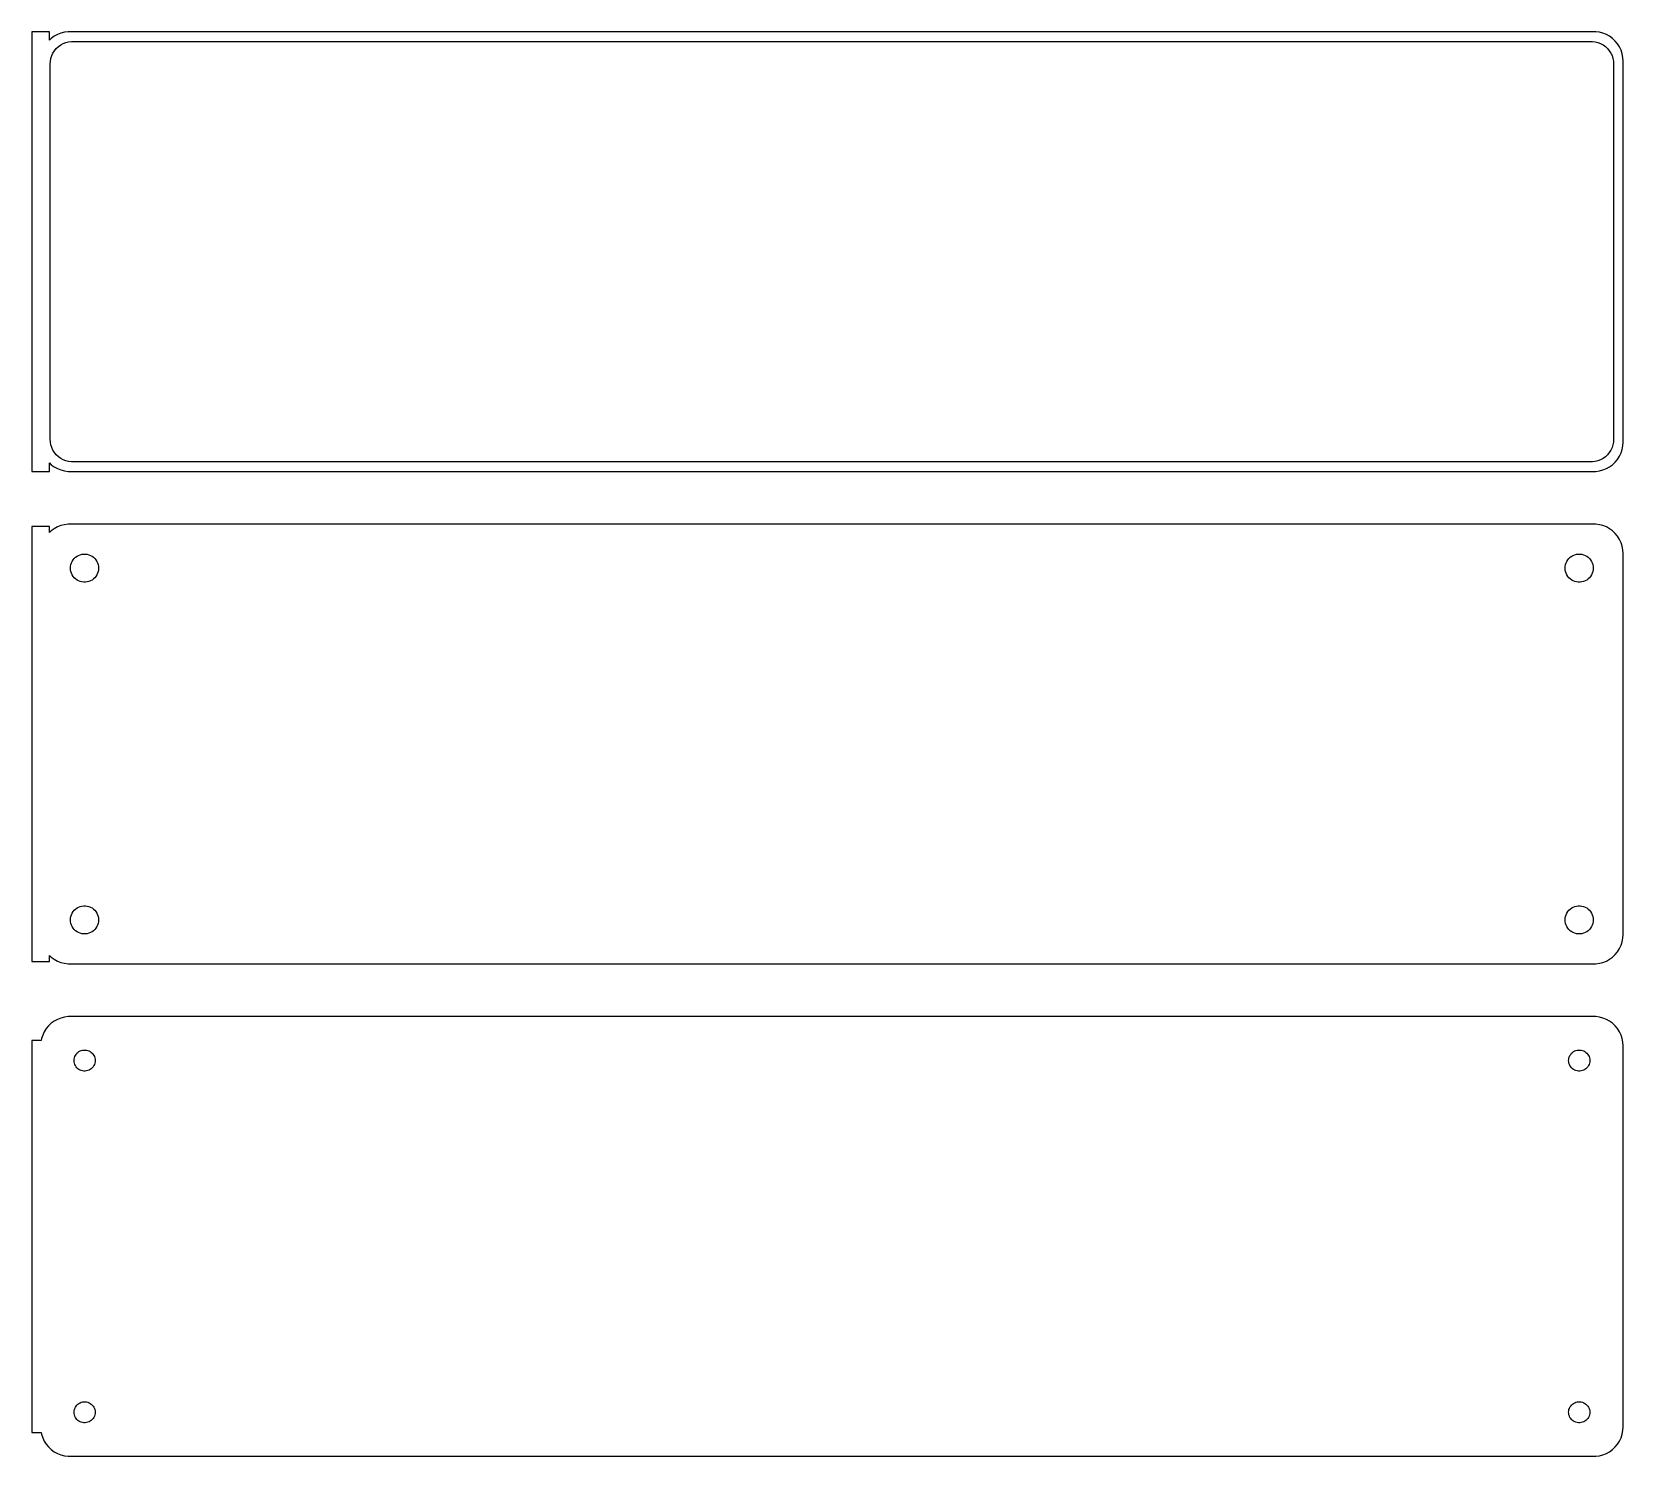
# Model space of a CAD drawing. Header units: metres. Extents: x -136 to 135, y 131 to 373.
import ezdxf

# ---------------------------------------------------------------- set-up
doc = ezdxf.new("R2010")
doc.units = ezdxf.units.M

msp = doc.modelspace()

# ---------------------------------------------------------------- linework, layer by layer
for p, q in [((-133.5, 373.49), (-136.5, 373.49)), ((-136.5, 373.49), (-136.5, 298.51)), ((-133.5, 372.059), (-133.5, 373.49)), ((-133.187, 372.353), (-133.5, 372.059)), ((-132.679, 372.722), (-133.187, 372.353)), ((-132.129, 373.024), (-132.679, 372.722)), ((-131.545, 373.255), (-132.129, 373.024)), ((-130.937, 373.411), (-131.545, 373.255)), ((-130.314, 373.49), (-130.937, 373.411)), ((130.314, 373.49), (-130.314, 373.49)), ((130.937, 373.411), (130.314, 373.49)), ((131.545, 373.255), (130.937, 373.411)), ((132.129, 373.024), (131.545, 373.255)), ((132.679, 372.722), (132.129, 373.024)), ((133.187, 372.353), (132.679, 372.722)), ((133.645, 371.923), (133.187, 372.353)), ((-133.251, 368.963), (-133.101, 369.426)), ((-133.101, 369.426), (-132.894, 369.866)), ((-132.894, 369.866), (-132.633, 370.276)), ((-132.633, 370.276), (-132.323, 370.651)), ((-132.323, 370.651), (-131.969, 370.984)), ((-131.969, 370.984), (-131.575, 371.27)), ((-131.575, 371.27), (-131.149, 371.504)), ((-131.149, 371.504), (-130.697, 371.683)), ((-130.697, 371.683), (-130.226, 371.804)), ((-130.226, 371.804), (-129.743, 371.865)), ((-129.743, 371.865), (129.743, 371.865)), ((129.743, 371.865), (130.226, 371.804)), ((130.226, 371.804), (130.697, 371.683)), ((130.697, 371.683), (131.149, 371.504)), ((131.149, 371.504), (131.575, 371.27)), ((131.575, 371.27), (131.969, 370.984)), ((131.969, 370.984), (132.323, 370.651)), ((132.323, 370.651), (132.633, 370.276)), ((132.633, 370.276), (132.894, 369.866)), ((132.894, 369.866), (133.101, 369.426)), ((133.101, 369.426), (133.251, 368.963)), ((134.045, 371.439), (133.645, 371.923)), ((134.382, 370.909), (134.045, 371.439)), ((134.649, 370.341), (134.382, 370.909)), ((134.843, 369.743), (134.649, 370.341)), ((134.961, 369.127), (134.843, 369.743)), ((-133.373, 368), (-133.342, 368.485)), ((-133.373, 304), (-133.373, 368)), ((-133.342, 368.485), (-133.251, 368.963)), ((133.251, 368.963), (133.342, 368.485)), ((133.342, 368.485), (133.373, 368)), ((133.373, 368), (133.373, 304)), ((135, 368.5), (134.961, 369.127)), ((135, 303.5), (135, 368.5)), ((-133.342, 303.515), (-133.373, 304)), ((-133.251, 303.037), (-133.342, 303.515)), ((-133.101, 302.574), (-133.251, 303.037)), ((-132.894, 302.134), (-133.101, 302.574)), ((-132.633, 301.724), (-132.894, 302.134)), ((-132.323, 301.349), (-132.633, 301.724)), ((132.633, 301.724), (132.323, 301.349)), ((132.894, 302.134), (132.633, 301.724)), ((133.101, 302.574), (132.894, 302.134)), ((133.251, 303.037), (133.101, 302.574)), ((133.342, 303.515), (133.251, 303.037)), ((133.373, 304), (133.342, 303.515)), ((134.382, 301.091), (134.649, 301.659)), ((134.649, 301.659), (134.843, 302.257)), ((134.843, 302.257), (134.961, 302.873)), ((134.961, 302.873), (135, 303.5)), ((-133.5, 299.941), (-133.187, 299.647)), ((-133.5, 298.51), (-133.5, 299.941)), ((-133.187, 299.647), (-132.679, 299.278)), ((-132.679, 299.278), (-132.129, 298.976)), ((-131.969, 301.016), (-132.323, 301.349)), ((-132.129, 298.976), (-131.545, 298.745)), ((-131.575, 300.73), (-131.969, 301.016)), ((-131.149, 300.496), (-131.575, 300.73)), ((-131.545, 298.745), (-130.937, 298.589)), ((-130.697, 300.317), (-131.149, 300.496)), ((-130.226, 300.196), (-130.697, 300.317)), ((-129.743, 300.135), (-130.226, 300.196)), ((129.743, 300.135), (-129.743, 300.135)), ((130.226, 300.196), (129.743, 300.135)), ((130.697, 300.317), (130.226, 300.196)), ((131.149, 300.496), (130.697, 300.317)), ((130.937, 298.589), (131.545, 298.745)), ((131.575, 300.73), (131.149, 300.496)), ((131.545, 298.745), (132.129, 298.976)), ((131.969, 301.016), (131.575, 300.73)), ((132.323, 301.349), (131.969, 301.016)), ((132.129, 298.976), (132.679, 299.278)), ((132.679, 299.278), (133.187, 299.647)), ((133.187, 299.647), (133.645, 300.077)), ((133.645, 300.077), (134.045, 300.561)), ((134.045, 300.561), (134.382, 301.091)), ((-136.5, 298.51), (-133.5, 298.51)), ((-130.937, 298.589), (-130.314, 298.51)), ((-130.314, 298.51), (130.314, 298.51)), ((130.314, 298.51), (130.937, 298.589)), ((-133.5, 289.115), (-136.5, 289.115)), ((-136.5, 289.115), (-136.5, 214.885)), ((-133.5, 288.059), (-133.5, 289.115)), ((-133.187, 288.353), (-133.5, 288.059)), ((-132.679, 288.722), (-133.187, 288.353)), ((-132.129, 289.024), (-132.679, 288.722)), ((-131.545, 289.255), (-132.129, 289.024)), ((-130.937, 289.411), (-131.545, 289.255)), ((-130.314, 289.49), (-130.937, 289.411)), ((130.314, 289.49), (-130.314, 289.49)), ((130.937, 289.411), (130.314, 289.49)), ((131.545, 289.255), (130.937, 289.411)), ((132.129, 289.024), (131.545, 289.255)), ((132.679, 288.722), (132.129, 289.024)), ((133.187, 288.353), (132.679, 288.722)), ((133.645, 287.923), (133.187, 288.353)), ((134.045, 287.439), (133.645, 287.923)), ((134.382, 286.909), (134.045, 287.439)), ((134.649, 286.341), (134.382, 286.909)), ((134.843, 285.743), (134.649, 286.341)), ((134.961, 285.127), (134.843, 285.743)), ((135, 284.5), (134.961, 285.127)), ((-129.881, 282.301), (-129.825, 282.597)), ((-129.825, 282.597), (-129.731, 282.883)), ((-129.731, 282.883), (-129.603, 283.156)), ((-129.603, 283.156), (-129.442, 283.411)), ((-129.442, 283.411), (-129.25, 283.643)), ((-129.25, 283.643), (-129.03, 283.849)), ((-129.03, 283.849), (-128.786, 284.026)), ((-128.786, 284.026), (-128.522, 284.172)), ((-128.522, 284.172), (-128.242, 284.283)), ((-128.242, 284.283), (-127.95, 284.357)), ((-127.95, 284.357), (-127.651, 284.395)), ((-127.651, 284.395), (-127.349, 284.395)), ((-127.349, 284.395), (-127.05, 284.357)), ((-127.05, 284.357), (-126.758, 284.283)), ((-126.758, 284.283), (-126.478, 284.172)), ((-126.478, 284.172), (-126.214, 284.026)), ((-126.214, 284.026), (-125.97, 283.849)), ((-125.97, 283.849), (-125.75, 283.643)), ((-125.75, 283.643), (-125.558, 283.411)), ((-125.558, 283.411), (-125.397, 283.156)), ((-125.397, 283.156), (-125.269, 282.883)), ((-125.269, 282.883), (-125.175, 282.597)), ((-125.175, 282.597), (-125.119, 282.301)), ((125.119, 282.301), (125.175, 282.597)), ((125.175, 282.597), (125.269, 282.883)), ((125.269, 282.883), (125.397, 283.156)), ((125.397, 283.156), (125.558, 283.411)), ((125.558, 283.411), (125.75, 283.643)), ((125.75, 283.643), (125.97, 283.849)), ((125.97, 283.849), (126.214, 284.026)), ((126.214, 284.026), (126.478, 284.172)), ((126.478, 284.172), (126.758, 284.283)), ((126.758, 284.283), (127.05, 284.357)), ((127.05, 284.357), (127.349, 284.395)), ((127.349, 284.395), (127.651, 284.395)), ((127.651, 284.395), (127.95, 284.357)), ((127.95, 284.357), (128.242, 284.283)), ((128.242, 284.283), (128.522, 284.172)), ((128.522, 284.172), (128.786, 284.026)), ((128.786, 284.026), (129.03, 283.849)), ((129.03, 283.849), (129.25, 283.643)), ((129.25, 283.643), (129.442, 283.411)), ((129.442, 283.411), (129.603, 283.156)), ((129.603, 283.156), (129.731, 282.883)), ((129.731, 282.883), (129.825, 282.597)), ((129.825, 282.597), (129.881, 282.301)), ((135, 219.5), (135, 284.5)), ((-129.9, 282), (-129.881, 282.301)), ((-129.881, 281.699), (-129.9, 282)), ((-129.825, 281.403), (-129.881, 281.699)), ((-129.731, 281.117), (-129.825, 281.403)), ((-129.603, 280.844), (-129.731, 281.117)), ((-129.442, 280.589), (-129.603, 280.844)), ((-129.25, 280.357), (-129.442, 280.589)), ((-129.03, 280.151), (-129.25, 280.357)), ((-128.786, 279.974), (-129.03, 280.151)), ((-128.522, 279.828), (-128.786, 279.974)), ((-128.242, 279.717), (-128.522, 279.828)), ((-127.95, 279.643), (-128.242, 279.717)), ((-126.758, 279.717), (-127.05, 279.643)), ((-126.478, 279.828), (-126.758, 279.717)), ((-126.214, 279.974), (-126.478, 279.828)), ((-125.97, 280.151), (-126.214, 279.974)), ((-125.75, 280.357), (-125.97, 280.151)), ((-125.558, 280.589), (-125.75, 280.357)), ((-125.397, 280.844), (-125.558, 280.589)), ((-125.269, 281.117), (-125.397, 280.844)), ((-125.175, 281.403), (-125.269, 281.117)), ((-125.119, 281.699), (-125.175, 281.403)), ((-125.119, 282.301), (-125.1, 282)), ((-125.1, 282), (-125.119, 281.699)), ((125.1, 282), (125.119, 282.301)), ((125.119, 281.699), (125.1, 282)), ((125.175, 281.403), (125.119, 281.699)), ((125.269, 281.117), (125.175, 281.403)), ((125.397, 280.844), (125.269, 281.117)), ((125.558, 280.589), (125.397, 280.844)), ((125.75, 280.357), (125.558, 280.589)), ((125.97, 280.151), (125.75, 280.357)), ((126.214, 279.974), (125.97, 280.151)), ((126.478, 279.828), (126.214, 279.974)), ((126.758, 279.717), (126.478, 279.828)), ((127.05, 279.643), (126.758, 279.717)), ((128.242, 279.717), (127.95, 279.643)), ((128.522, 279.828), (128.242, 279.717)), ((128.786, 279.974), (128.522, 279.828)), ((129.03, 280.151), (128.786, 279.974)), ((129.25, 280.357), (129.03, 280.151)), ((129.442, 280.589), (129.25, 280.357)), ((129.603, 280.844), (129.442, 280.589)), ((129.731, 281.117), (129.603, 280.844)), ((129.825, 281.403), (129.731, 281.117)), ((129.881, 281.699), (129.825, 281.403)), ((129.881, 282.301), (129.9, 282)), ((129.9, 282), (129.881, 281.699)), ((-127.651, 279.605), (-127.95, 279.643)), ((-127.349, 279.605), (-127.651, 279.605)), ((-127.05, 279.643), (-127.349, 279.605)), ((127.349, 279.605), (127.05, 279.643)), ((127.651, 279.605), (127.349, 279.605)), ((127.95, 279.643), (127.651, 279.605)), ((-129.825, 222.597), (-129.731, 222.883)), ((-129.731, 222.883), (-129.603, 223.156)), ((-129.603, 223.156), (-129.442, 223.411)), ((-129.442, 223.411), (-129.25, 223.643)), ((-129.25, 223.643), (-129.03, 223.849)), ((-129.03, 223.849), (-128.786, 224.026)), ((-128.786, 224.026), (-128.522, 224.172)), ((-128.522, 224.172), (-128.242, 224.283)), ((-128.242, 224.283), (-127.95, 224.357)), ((-127.95, 224.357), (-127.651, 224.395)), ((-127.651, 224.395), (-127.349, 224.395)), ((-127.349, 224.395), (-127.05, 224.357)), ((-127.05, 224.357), (-126.758, 224.283)), ((-126.758, 224.283), (-126.478, 224.172)), ((-126.478, 224.172), (-126.214, 224.026)), ((-126.214, 224.026), (-125.97, 223.849)), ((-125.97, 223.849), (-125.75, 223.643)), ((-125.75, 223.643), (-125.558, 223.411)), ((-125.558, 223.411), (-125.397, 223.156)), ((-125.397, 223.156), (-125.269, 222.883)), ((-125.269, 222.883), (-125.175, 222.597)), ((125.175, 222.597), (125.269, 222.883)), ((125.269, 222.883), (125.397, 223.156)), ((125.397, 223.156), (125.558, 223.411)), ((125.558, 223.411), (125.75, 223.643)), ((125.75, 223.643), (125.97, 223.849)), ((125.97, 223.849), (126.214, 224.026)), ((126.214, 224.026), (126.478, 224.172)), ((126.478, 224.172), (126.758, 224.283)), ((126.758, 224.283), (127.05, 224.357)), ((127.05, 224.357), (127.349, 224.395)), ((127.349, 224.395), (127.651, 224.395)), ((127.651, 224.395), (127.95, 224.357)), ((127.95, 224.357), (128.242, 224.283)), ((128.242, 224.283), (128.522, 224.172)), ((128.522, 224.172), (128.786, 224.026)), ((128.786, 224.026), (129.03, 223.849)), ((129.03, 223.849), (129.25, 223.643)), ((129.25, 223.643), (129.442, 223.411)), ((129.442, 223.411), (129.603, 223.156)), ((129.603, 223.156), (129.731, 222.883)), ((129.731, 222.883), (129.825, 222.597)), ((-129.9, 222), (-129.881, 222.301)), ((-129.881, 221.699), (-129.9, 222)), ((-129.881, 222.301), (-129.825, 222.597)), ((-129.825, 221.403), (-129.881, 221.699)), ((-129.731, 221.117), (-129.825, 221.403)), ((-129.603, 220.844), (-129.731, 221.117)), ((-129.442, 220.589), (-129.603, 220.844)), ((-129.25, 220.357), (-129.442, 220.589)), ((-129.03, 220.151), (-129.25, 220.357)), ((-128.786, 219.974), (-129.03, 220.151)), ((-128.522, 219.828), (-128.786, 219.974)), ((-126.214, 219.974), (-126.478, 219.828)), ((-125.97, 220.151), (-126.214, 219.974)), ((-125.75, 220.357), (-125.97, 220.151)), ((-125.558, 220.589), (-125.75, 220.357)), ((-125.397, 220.844), (-125.558, 220.589)), ((-125.269, 221.117), (-125.397, 220.844)), ((-125.175, 221.403), (-125.269, 221.117)), ((-125.175, 222.597), (-125.119, 222.301)), ((-125.119, 221.699), (-125.175, 221.403)), ((-125.119, 222.301), (-125.1, 222)), ((-125.1, 222), (-125.119, 221.699)), ((125.1, 222), (125.119, 222.301)), ((125.119, 221.699), (125.1, 222)), ((125.119, 222.301), (125.175, 222.597)), ((125.175, 221.403), (125.119, 221.699)), ((125.269, 221.117), (125.175, 221.403)), ((125.397, 220.844), (125.269, 221.117)), ((125.558, 220.589), (125.397, 220.844)), ((125.75, 220.357), (125.558, 220.589)), ((125.97, 220.151), (125.75, 220.357)), ((126.214, 219.974), (125.97, 220.151)), ((126.478, 219.828), (126.214, 219.974)), ((128.786, 219.974), (128.522, 219.828)), ((129.03, 220.151), (128.786, 219.974)), ((129.25, 220.357), (129.03, 220.151)), ((129.442, 220.589), (129.25, 220.357)), ((129.603, 220.844), (129.442, 220.589)), ((129.731, 221.117), (129.603, 220.844)), ((129.825, 221.403), (129.731, 221.117)), ((129.825, 222.597), (129.881, 222.301)), ((129.881, 221.699), (129.825, 221.403)), ((129.881, 222.301), (129.9, 222)), ((129.9, 222), (129.881, 221.699)), ((-128.242, 219.717), (-128.522, 219.828)), ((-127.95, 219.643), (-128.242, 219.717)), ((-127.651, 219.605), (-127.95, 219.643)), ((-127.349, 219.605), (-127.651, 219.605)), ((-127.05, 219.643), (-127.349, 219.605)), ((-126.758, 219.717), (-127.05, 219.643)), ((-126.478, 219.828), (-126.758, 219.717)), ((126.758, 219.717), (126.478, 219.828)), ((127.05, 219.643), (126.758, 219.717)), ((127.349, 219.605), (127.05, 219.643)), ((127.651, 219.605), (127.349, 219.605)), ((127.95, 219.643), (127.651, 219.605)), ((128.242, 219.717), (127.95, 219.643)), ((128.522, 219.828), (128.242, 219.717)), ((134.382, 217.091), (134.649, 217.659)), ((134.649, 217.659), (134.843, 218.257)), ((134.843, 218.257), (134.961, 218.873)), ((134.961, 218.873), (135, 219.5)), ((-136.5, 214.885), (-133.5, 214.885)), ((-133.5, 214.885), (-133.5, 215.941)), ((-133.5, 215.941), (-133.187, 215.647)), ((-133.187, 215.647), (-132.679, 215.278)), ((-132.679, 215.278), (-132.129, 214.976)), ((-132.129, 214.976), (-131.545, 214.745)), ((-131.545, 214.745), (-130.937, 214.589)), ((-130.937, 214.589), (-130.314, 214.51)), ((-130.314, 214.51), (130.314, 214.51)), ((130.314, 214.51), (130.937, 214.589)), ((130.937, 214.589), (131.545, 214.745)), ((131.545, 214.745), (132.129, 214.976)), ((132.129, 214.976), (132.679, 215.278)), ((132.679, 215.278), (133.187, 215.647)), ((133.187, 215.647), (133.645, 216.077)), ((133.645, 216.077), (134.045, 216.561)), ((134.045, 216.561), (134.382, 217.091)), ((-133.645, 203.923), (-134.045, 203.439)), ((-133.187, 204.353), (-133.645, 203.923)), ((-132.679, 204.722), (-133.187, 204.353)), ((-132.129, 205.024), (-132.679, 204.722)), ((-131.545, 205.255), (-132.129, 205.024)), ((-130.937, 205.411), (-131.545, 205.255)), ((-130.314, 205.49), (-130.937, 205.411)), ((130.314, 205.49), (-130.314, 205.49)), ((130.937, 205.411), (130.314, 205.49)), ((131.545, 205.255), (130.937, 205.411)), ((132.129, 205.024), (131.545, 205.255)), ((132.679, 204.722), (132.129, 205.024)), ((133.187, 204.353), (132.679, 204.722)), ((133.645, 203.923), (133.187, 204.353)), ((134.045, 203.439), (133.645, 203.923)), ((-134.9, 201.444), (-136.5, 201.444)), ((-136.5, 201.444), (-136.5, 134.556)), ((-134.843, 201.743), (-134.9, 201.444)), ((-134.649, 202.341), (-134.843, 201.743)), ((-134.382, 202.909), (-134.649, 202.341)), ((-134.045, 203.439), (-134.382, 202.909)), ((134.382, 202.909), (134.045, 203.439)), ((134.649, 202.341), (134.382, 202.909)), ((134.843, 201.743), (134.649, 202.341)), ((134.961, 201.127), (134.843, 201.743)), ((135, 200.5), (134.961, 201.127)), ((-129.3, 198), (-129.286, 198.226)), ((-129.286, 198.226), (-129.243, 198.448)), ((-129.243, 198.448), (-129.174, 198.663)), ((-129.174, 198.663), (-129.077, 198.867)), ((-129.077, 198.867), (-128.956, 199.058)), ((-128.956, 199.058), (-128.812, 199.232)), ((-128.812, 199.232), (-128.647, 199.387)), ((-128.647, 199.387), (-128.464, 199.52)), ((-128.464, 199.52), (-128.266, 199.629)), ((-128.266, 199.629), (-128.056, 199.712)), ((-128.056, 199.712), (-127.837, 199.768)), ((-127.837, 199.768), (-127.613, 199.796)), ((-127.613, 199.796), (-127.387, 199.796)), ((-127.387, 199.796), (-127.163, 199.768)), ((-127.163, 199.768), (-126.944, 199.712)), ((-126.944, 199.712), (-126.734, 199.629)), ((-126.734, 199.629), (-126.536, 199.52)), ((-126.536, 199.52), (-126.353, 199.387)), ((-126.353, 199.387), (-126.188, 199.232)), ((-126.188, 199.232), (-126.044, 199.058)), ((-126.044, 199.058), (-125.923, 198.867)), ((-125.923, 198.867), (-125.826, 198.663)), ((-125.826, 198.663), (-125.757, 198.448)), ((-125.757, 198.448), (-125.714, 198.226)), ((-125.714, 198.226), (-125.7, 198)), ((125.7, 198), (125.714, 198.226)), ((125.714, 198.226), (125.757, 198.448)), ((125.757, 198.448), (125.826, 198.663)), ((125.826, 198.663), (125.923, 198.867)), ((125.923, 198.867), (126.044, 199.058)), ((126.044, 199.058), (126.188, 199.232)), ((126.188, 199.232), (126.353, 199.387)), ((126.353, 199.387), (126.536, 199.52)), ((126.536, 199.52), (126.734, 199.629)), ((126.734, 199.629), (126.944, 199.712)), ((126.944, 199.712), (127.163, 199.768)), ((127.163, 199.768), (127.387, 199.796)), ((127.387, 199.796), (127.613, 199.796)), ((127.613, 199.796), (127.837, 199.768)), ((127.837, 199.768), (128.056, 199.712)), ((128.056, 199.712), (128.266, 199.629)), ((128.266, 199.629), (128.464, 199.52)), ((128.464, 199.52), (128.647, 199.387)), ((128.647, 199.387), (128.812, 199.232)), ((128.812, 199.232), (128.956, 199.058)), ((128.956, 199.058), (129.077, 198.867)), ((129.077, 198.867), (129.174, 198.663)), ((129.174, 198.663), (129.243, 198.448)), ((129.243, 198.448), (129.286, 198.226)), ((129.286, 198.226), (129.3, 198)), ((135, 135.5), (135, 200.5)), ((-129.286, 197.774), (-129.3, 198)), ((-129.243, 197.552), (-129.286, 197.774)), ((-129.174, 197.337), (-129.243, 197.552)), ((-129.077, 197.133), (-129.174, 197.337)), ((-128.956, 196.942), (-129.077, 197.133)), ((-128.812, 196.768), (-128.956, 196.942)), ((-128.647, 196.613), (-128.812, 196.768)), ((-128.464, 196.48), (-128.647, 196.613)), ((-128.266, 196.371), (-128.464, 196.48)), ((-128.056, 196.288), (-128.266, 196.371)), ((-127.837, 196.232), (-128.056, 196.288)), ((-127.613, 196.204), (-127.837, 196.232)), ((-127.387, 196.204), (-127.613, 196.204)), ((-127.163, 196.232), (-127.387, 196.204)), ((-126.944, 196.288), (-127.163, 196.232)), ((-126.734, 196.371), (-126.944, 196.288)), ((-126.536, 196.48), (-126.734, 196.371)), ((-126.353, 196.613), (-126.536, 196.48)), ((-126.188, 196.768), (-126.353, 196.613)), ((-126.044, 196.942), (-126.188, 196.768)), ((-125.923, 197.133), (-126.044, 196.942)), ((-125.826, 197.337), (-125.923, 197.133)), ((-125.757, 197.552), (-125.826, 197.337)), ((-125.714, 197.774), (-125.757, 197.552)), ((-125.7, 198), (-125.714, 197.774)), ((125.714, 197.774), (125.7, 198)), ((125.757, 197.552), (125.714, 197.774)), ((125.826, 197.337), (125.757, 197.552)), ((125.923, 197.133), (125.826, 197.337)), ((126.044, 196.942), (125.923, 197.133)), ((126.188, 196.768), (126.044, 196.942)), ((126.353, 196.613), (126.188, 196.768)), ((126.536, 196.48), (126.353, 196.613)), ((126.734, 196.371), (126.536, 196.48)), ((126.944, 196.288), (126.734, 196.371)), ((127.163, 196.232), (126.944, 196.288)), ((127.387, 196.204), (127.163, 196.232)), ((127.613, 196.204), (127.387, 196.204)), ((127.837, 196.232), (127.613, 196.204)), ((128.056, 196.288), (127.837, 196.232)), ((128.266, 196.371), (128.056, 196.288)), ((128.464, 196.48), (128.266, 196.371)), ((128.647, 196.613), (128.464, 196.48)), ((128.812, 196.768), (128.647, 196.613)), ((128.956, 196.942), (128.812, 196.768)), ((129.077, 197.133), (128.956, 196.942)), ((129.174, 197.337), (129.077, 197.133)), ((129.243, 197.552), (129.174, 197.337)), ((129.286, 197.774), (129.243, 197.552)), ((129.3, 198), (129.286, 197.774)), ((-129.243, 138.448), (-129.174, 138.663)), ((-129.174, 138.663), (-129.077, 138.867)), ((-129.077, 138.867), (-128.956, 139.058)), ((-128.956, 139.058), (-128.812, 139.232)), ((-128.812, 139.232), (-128.647, 139.387)), ((-128.647, 139.387), (-128.464, 139.52)), ((-128.464, 139.52), (-128.266, 139.629)), ((-128.266, 139.629), (-128.056, 139.712)), ((-128.056, 139.712), (-127.837, 139.768)), ((-127.837, 139.768), (-127.613, 139.796)), ((-127.613, 139.796), (-127.387, 139.796)), ((-127.387, 139.796), (-127.163, 139.768)), ((-127.163, 139.768), (-126.944, 139.712)), ((-126.944, 139.712), (-126.734, 139.629)), ((-126.734, 139.629), (-126.536, 139.52)), ((-126.536, 139.52), (-126.353, 139.387)), ((-126.353, 139.387), (-126.188, 139.232)), ((-126.188, 139.232), (-126.044, 139.058)), ((-126.044, 139.058), (-125.923, 138.867)), ((-125.923, 138.867), (-125.826, 138.663)), ((-125.826, 138.663), (-125.757, 138.448)), ((125.757, 138.448), (125.826, 138.663)), ((125.826, 138.663), (125.923, 138.867)), ((125.923, 138.867), (126.044, 139.058)), ((126.044, 139.058), (126.188, 139.232)), ((126.188, 139.232), (126.353, 139.387)), ((126.353, 139.387), (126.536, 139.52)), ((126.536, 139.52), (126.734, 139.629)), ((126.734, 139.629), (126.944, 139.712)), ((126.944, 139.712), (127.163, 139.768)), ((127.163, 139.768), (127.387, 139.796)), ((127.387, 139.796), (127.613, 139.796)), ((127.613, 139.796), (127.837, 139.768)), ((127.837, 139.768), (128.056, 139.712)), ((128.056, 139.712), (128.266, 139.629)), ((128.266, 139.629), (128.464, 139.52)), ((128.464, 139.52), (128.647, 139.387)), ((128.647, 139.387), (128.812, 139.232)), ((128.812, 139.232), (128.956, 139.058)), ((128.956, 139.058), (129.077, 138.867)), ((129.077, 138.867), (129.174, 138.663)), ((129.174, 138.663), (129.243, 138.448)), ((-129.3, 138), (-129.286, 138.226)), ((-129.286, 137.774), (-129.3, 138)), ((-129.286, 138.226), (-129.243, 138.448)), ((-129.243, 137.552), (-129.286, 137.774)), ((-129.174, 137.337), (-129.243, 137.552)), ((-129.077, 137.133), (-129.174, 137.337)), ((-128.956, 136.942), (-129.077, 137.133)), ((-128.812, 136.768), (-128.956, 136.942)), ((-128.647, 136.613), (-128.812, 136.768)), ((-128.464, 136.48), (-128.647, 136.613)), ((-128.266, 136.371), (-128.464, 136.48)), ((-128.056, 136.288), (-128.266, 136.371)), ((-127.837, 136.232), (-128.056, 136.288)), ((-127.613, 136.204), (-127.837, 136.232)), ((-127.387, 136.204), (-127.613, 136.204)), ((-127.163, 136.232), (-127.387, 136.204)), ((-126.944, 136.288), (-127.163, 136.232)), ((-126.734, 136.371), (-126.944, 136.288)), ((-126.536, 136.48), (-126.734, 136.371)), ((-126.353, 136.613), (-126.536, 136.48)), ((-126.188, 136.768), (-126.353, 136.613)), ((-126.044, 136.942), (-126.188, 136.768)), ((-125.923, 137.133), (-126.044, 136.942)), ((-125.826, 137.337), (-125.923, 137.133)), ((-125.757, 137.552), (-125.826, 137.337)), ((-125.757, 138.448), (-125.714, 138.226)), ((-125.714, 137.774), (-125.757, 137.552)), ((-125.714, 138.226), (-125.7, 138)), ((-125.7, 138), (-125.714, 137.774)), ((125.7, 138), (125.714, 138.226)), ((125.714, 137.774), (125.7, 138)), ((125.714, 138.226), (125.757, 138.448)), ((125.757, 137.552), (125.714, 137.774)), ((125.826, 137.337), (125.757, 137.552)), ((125.923, 137.133), (125.826, 137.337)), ((126.044, 136.942), (125.923, 137.133)), ((126.188, 136.768), (126.044, 136.942)), ((126.353, 136.613), (126.188, 136.768)), ((126.536, 136.48), (126.353, 136.613)), ((126.734, 136.371), (126.536, 136.48)), ((126.944, 136.288), (126.734, 136.371)), ((127.163, 136.232), (126.944, 136.288)), ((127.387, 136.204), (127.163, 136.232)), ((127.613, 136.204), (127.387, 136.204)), ((127.837, 136.232), (127.613, 136.204)), ((128.056, 136.288), (127.837, 136.232)), ((128.266, 136.371), (128.056, 136.288)), ((128.464, 136.48), (128.266, 136.371)), ((128.647, 136.613), (128.464, 136.48)), ((128.812, 136.768), (128.647, 136.613)), ((128.956, 136.942), (128.812, 136.768)), ((129.077, 137.133), (128.956, 136.942)), ((129.174, 137.337), (129.077, 137.133)), ((129.243, 137.552), (129.174, 137.337)), ((129.243, 138.448), (129.286, 138.226)), ((129.286, 137.774), (129.243, 137.552)), ((129.286, 138.226), (129.3, 138)), ((129.3, 138), (129.286, 137.774)), ((-136.5, 134.556), (-134.9, 134.556)), ((-134.9, 134.556), (-134.843, 134.257)), ((-134.843, 134.257), (-134.649, 133.659)), ((-134.649, 133.659), (-134.382, 133.091)), ((-134.382, 133.091), (-134.045, 132.561)), ((134.045, 132.561), (134.382, 133.091)), ((134.382, 133.091), (134.649, 133.659)), ((134.649, 133.659), (134.843, 134.257)), ((134.843, 134.257), (134.961, 134.873)), ((134.961, 134.873), (135, 135.5)), ((-134.045, 132.561), (-133.645, 132.077)), ((-133.645, 132.077), (-133.187, 131.647)), ((-133.187, 131.647), (-132.679, 131.278)), ((-132.679, 131.278), (-132.129, 130.976)), ((-132.129, 130.976), (-131.545, 130.745)), ((-131.545, 130.745), (-130.937, 130.589)), ((-130.937, 130.589), (-130.314, 130.51)), ((-130.314, 130.51), (130.314, 130.51)), ((130.314, 130.51), (130.937, 130.589)), ((130.937, 130.589), (131.545, 130.745)), ((131.545, 130.745), (132.129, 130.976)), ((132.129, 130.976), (132.679, 131.278)), ((132.679, 131.278), (133.187, 131.647)), ((133.187, 131.647), (133.645, 132.077)), ((133.645, 132.077), (134.045, 132.561))]:
    msp.add_line(p, q)

doc.saveas('drawing.dxf')
